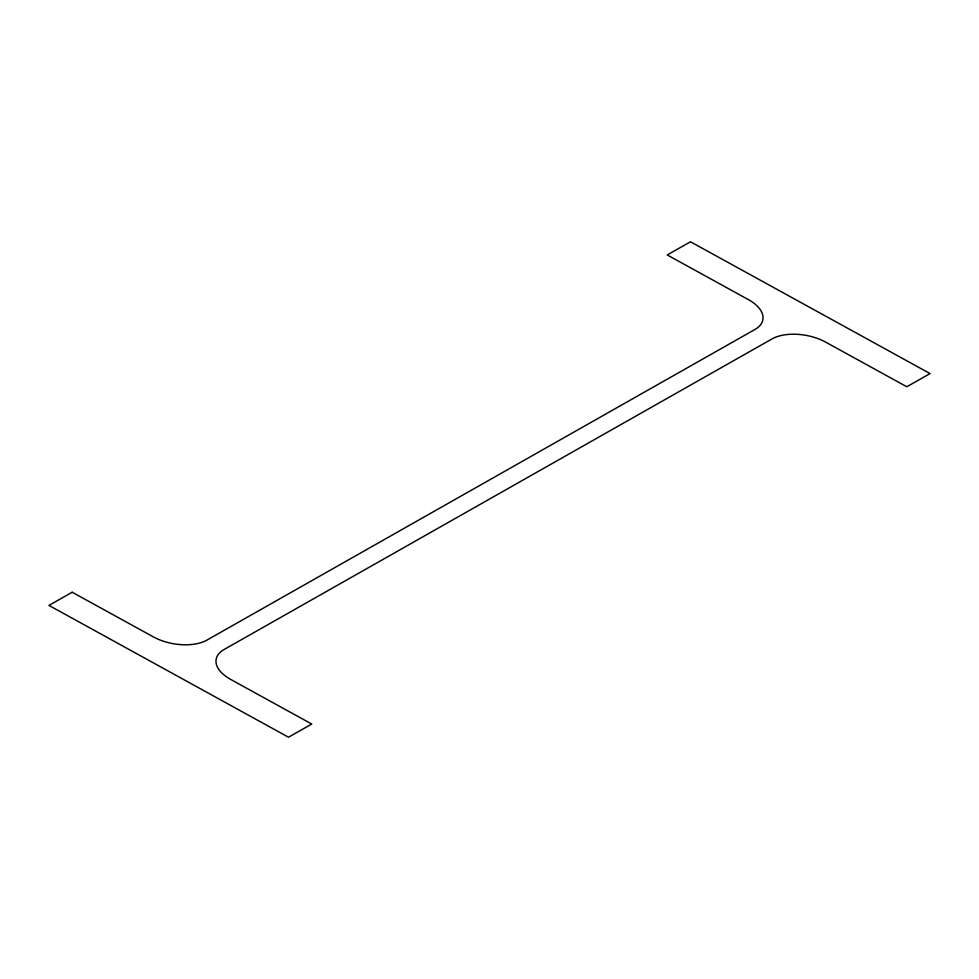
<?xml version="1.0" encoding="UTF-8"?>
<svg xmlns="http://www.w3.org/2000/svg" width="979" height="979" viewBox="0 0 979 979"><rect width="100%" height="100%" fill="white"/><g stroke="black" fill="none" stroke-linecap="round" stroke-linejoin="round"><path stroke-width="1.47" d="M72.201 592.234L48.95 605.414L288.511 737.224L311.763 724.044L230.665 679.414A38.646 20.473 10.1 0 1 224.069 649.518L772.052 338.905A38.646 20.473 10.1 0 1 825.689 342.136L906.799 386.766L930.05 373.586L690.489 241.776L667.237 254.956L748.335 299.586A38.646 20.473 10.1 0 1 754.931 329.482L206.948 640.095A38.646 20.473 10.1 0 1 153.311 636.864L72.201 592.234"/></g></svg>
